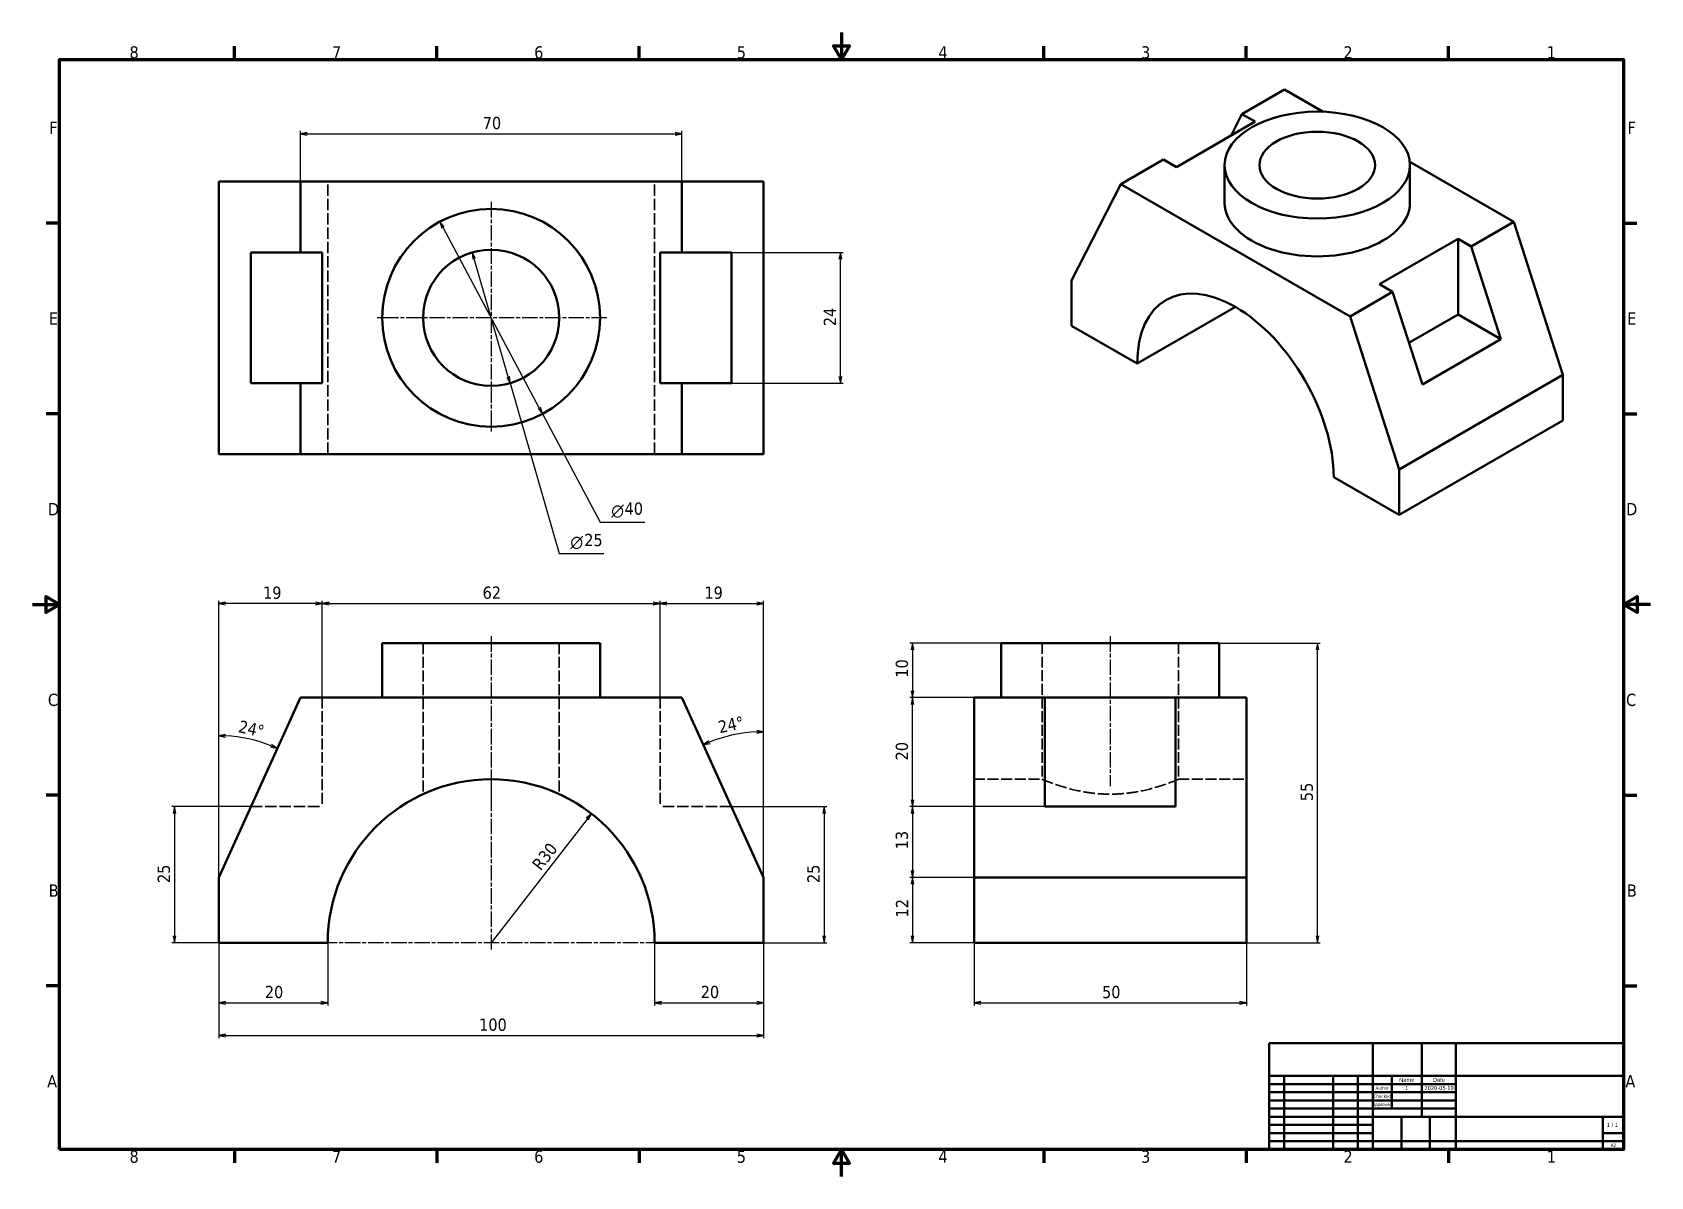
# Model space of a CAD drawing. Header units: millimetres. Extents: x 0 to 297, y 0 to 210.
import ezdxf
from ezdxf.enums import TextEntityAlignment as Align

# ---------------------------------------------------------------- set-up
doc = ezdxf.new("R2010")
doc.units = ezdxf.units.MM
doc.header["$LTSCALE"] = 0.5
doc.linetypes.add('CHAIN', pattern=[0.3543, 0.2362, -0.0295, 0.0591, -0.0295])
doc.linetypes.add('DASHED', pattern=[0.2068, 0.1655, -0.0413])
for name, color, linetype, lineweight in [('Border (ISO)', 7, 'Continuous', 70), ('Center Mark (ISO)', 7, 'Continuous', 25), ('Centerline (ISO)', 7, 'Continuous', 25), ('Dimension (ISO)', 7, 'Continuous', 25), ('Hidden (ISO)', 7, 'DASHED', 35), ('Title (ISO)', 7, 'Continuous', 50), ('Visible (ISO)', 7, 'Continuous', 50)]:
    doc.layers.add(name, color=color, linetype=linetype, lineweight=lineweight)
doc.styles.add('Note Text (JIS)', font='tahoma.ttf')
doc.styles.add('Text Style12', font='AIGDT___.TTF')
doc.styles.add('Text Style38', font='tahoma.ttf')
doc.styles.add('Text Style39', font='tahoma.ttf')
doc.styles.add('Text Style41', font='tahoma.ttf')

# ---------------------------------------------------------------- blocks, each defined once
blk = doc.blocks.new('Borders Default Border')
at = {"layer": 'Border (ISO)'}
for p, q in [((74.25, 410), (74.25, 414.9)), ((148.5, 410), (148.5, 414.9)), ((222.75, 410), (222.75, 414.9)), ((371.25, 410), (371.25, 414.9)), ((445.5, 410), (445.5, 414.9)), ((519.75, 410), (519.75, 414.9)), ((10, 350), (5.1, 350)), ((584, 350), (588.9, 350)), ((10, 280), (5.1, 280)), ((584, 280), (588.9, 280)), ((10, 140), (5.1, 140)), ((584, 140), (588.9, 140)), ((10, 70), (5.1, 70)), ((584, 70), (588.9, 70)), ((74.25, 10), (74.25, 5.1)), ((148.5, 10), (148.5, 5.1)), ((222.75, 10), (222.75, 5.1)), ((371.25, 10), (371.25, 5.1)), ((445.5, 10), (445.5, 5.1)), ((519.75, 10), (519.75, 5.1))]:
    blk.add_line(p, q, dxfattribs=at)
at = {"layer": 'Border (ISO)', "flags": 128}
for points in [[(297, 420), (297, 410), (294.11, 415), (299.89, 415), (297, 410)], [(10, 10), (10, 410), (584, 410), (584, 10), (10, 10)], [(0, 210), (10, 210), (5, 212.89), (5, 207.11), (10, 210)], [(594, 210), (584, 210), (589, 212.89), (589, 207.11), (584, 210)], [(297, 0), (297, 10), (294.11, 5), (299.89, 5), (297, 10)]]:
    blk.add_lwpolyline(points, dxfattribs=at)
at = {"layer": 'Border (ISO)', "char_height": 4.5, "attachment_point": 7, "style": 'Note Text (JIS)'}
for s, insert in [('8', (35.66, 410.3)), ('7', (109.98, 410.4)), ('6', (184.19, 410.31)), ('5', (258.56, 410.31)), ('4', (332.56, 410.4)), ('3', (406.97, 410.31)), ('2', (481.26, 410.4)), ('1', (555.86, 410.4)), ('F', (6.19, 382.75)), ('F', (585.49, 382.75)), ('E', (6.06, 312.75)), ('E', (585.36, 312.75)), ('D', (5.7, 242.75)), ('D', (585, 242.75)), ('C', (5.69, 172.67)), ('C', (584.99, 172.67)), ('B', (5.98, 102.75)), ('B', (585.28, 102.75)), ('A', (5.44, 32.75)), ('A', (584.74, 32.75)), ('8', (35.66, 5)), ('7', (109.98, 5.1)), ('6', (184.19, 5.01)), ('5', (258.56, 5.01)), ('4', (332.56, 5.1)), ('3', (406.97, 5.01)), ('2', (481.26, 5.1)), ('1', (555.86, 5.1))]:
    blk.add_mtext(s, dxfattribs=dict(at, insert=insert))
blk = doc.blocks.new('Title Blocks JIS')
at = {"layer": 'Title (ISO)'}
for p, q in [((230, 139), (100, 139)), ((100, 139), (100, 100)), ((138, 100), (138, 139)), ((156, 127), (156, 139)), ((168.5, 100), (168.5, 139)), ((230, 100), (230, 139)), ((100, 127), (230, 127)), ((105.5, 100), (105.5, 127)), ((123.5, 100), (123.5, 127)), ((132.5, 100), (132.5, 127)), ((145, 115), (145, 127)), ((156, 112), (156, 127)), ((100, 124), (168.5, 124)), ((100, 121), (168.5, 121)), ((168.5, 118), (100, 118)), ((100, 115), (168.5, 115)), ((138, 112), (100, 112)), ((138, 109), (100, 109)), ((168.5, 112), (138, 112)), ((148.5, 100), (148.5, 112)), ((159, 100), (159, 112)), ((168.5, 112), (230, 112)), ((222.5, 100), (222.5, 112)), ((138, 106), (100, 106)), ((230, 103), (100, 103)), ((222.5, 106), (230, 106)), ((100, 100), (230, 100))]:
    blk.add_line(p, q, dxfattribs=at)
for s, height, style, p in [('Checked', 1.2, 'Text Style41', (141.5, 119.5)), ('Author', 1.2, 'Text Style41', (141.5, 122.5)), ('Approved', 1.2, 'Text Style41', (141.5, 116.5)), ('1 / 1 ', 1.5, 'Text Style39', (226.25, 109))]:
    blk.add_text(s, height=height, dxfattribs=dict(at, style=style)).set_placement(p, align=Align.MIDDLE_CENTER)
at = {"layer": 'Title (ISO)', "char_height": 1.4986, "attachment_point": 5, "style": 'Note Text (JIS)'}
for s, insert, width in [('\\fArial|b0|i0;\\H1.4986;Name', (150.5, 125.5), 10.8457), ('\\fArial|b0|i0;\\H1.4986;Date', (162.25, 125.5), 12.2497)]:
    blk.add_mtext(s, dxfattribs=dict(at, insert=insert, width=width))
at = {"layer": 'Title (ISO)'}
for tag, height, style, p in [('COMPANY', 3.1, 'Text Style38', (199.25, 133)), ('CHECKED_BY', 1.5, 'Text Style39', (150.5, 119.5)), ('CHECKED_DATE', 1.5, 'Text Style39', (162.25, 119.5)), ('ENG_APPROVED_BY', 1.5, 'Text Style39', (150.5, 116.5)), ('ENG_APPROVAL_DATE', 1.5, 'Text Style39', (162.25, 116.5)), ('PART_NUMBER', 3.1, 'Text Style38', (195.5, 107.5))]:
    blk.add_attdef(tag, text='', height=height, dxfattribs=dict(at, style=style)).set_placement(p, align=Align.MIDDLE_CENTER)
at = {"layer": 'Title (ISO)', "style": 'Text Style38'}
blk.add_attdef('TITLE', text='', height=3.1, dxfattribs=at).set_placement((169.5, 126), align=Align.TOP_LEFT)
at = {"layer": 'Title (ISO)'}
for tag, p, height, style in [('AUTHOR_001', (149.91, 121.75), 1.5, 'Text Style39'), ('CREATION_DATE_001', (156.98, 121.75), 1.5, 'Text Style39'), ('Sheet_Size_001', (225.34, 100.89), 1.2, 'Text Style41')]:
    blk.add_attdef(tag, p, '', height=height, dxfattribs=dict(at, style=style))

msp = doc.modelspace()

# ---------------------------------------------------------------- linework, layer by layer
at = {"layer": 'Center Mark (ISO)', "linetype": 'CHAIN', "ltscale": 23.990969}
for p, q in [((84.2, 178.87), (84.2, 136.37)), ((105.45, 157.62), (62.95, 157.62)), ((84.2, 74.17), (84.2, 41.67)), ((115.45, 42.92), (52.95, 42.92))]:
    msp.add_line(p, q, dxfattribs=at)
at = {"layer": 'Centerline (ISO)', "linetype": 'CHAIN', "ltscale": 23.990969}
for p, q in [((84.2, 99.17), (84.2, 68.94)), ((197.82, 99.17), (197.82, 71.67))]:
    msp.add_line(p, q, dxfattribs=at)
at = {"layer": 'Dimension (ISO)'}
for p, q in [((49.2, 182.62), (49.2, 191.9)), ((50.45, 191.65), (49.2, 191.4)), ((50.45, 191.4), (49.2, 191.4)), ((49.2, 191.4), (50.45, 191.15)), ((50.45, 191.4), (117.95, 191.4)), ((119.2, 191.4), (117.95, 191.65)), ((117.95, 191.4), (119.2, 191.4)), ((117.95, 191.15), (119.2, 191.4)), ((119.2, 182.62), (119.2, 191.9)), ((75.37, 174.16), (74.79, 175.26)), ((75.59, 174.28), (74.79, 175.26)), ((74.79, 175.26), (75.15, 174.04)), ((93.02, 141.07), (75.37, 174.16)), ((81.07, 168.43), (80.73, 169.63)), ((81.31, 168.49), (80.73, 169.63)), ((80.73, 169.63), (80.83, 168.36)), ((128.29, 169.62), (148.79, 169.62)), ((148.29, 169.62), (148.04, 168.37)), ((148.29, 168.37), (148.29, 169.62)), ((148.54, 168.37), (148.29, 169.62)), ((87.32, 146.81), (81.07, 168.43)), ((148.29, 146.87), (148.29, 168.37)), ((87.08, 146.74), (87.67, 145.61)), ((87.32, 146.81), (87.67, 145.61)), ((87.67, 145.61), (87.56, 146.88)), ((87.67, 145.61), (96.71, 114.33)), ((128.29, 145.62), (148.79, 145.62)), ((148.04, 146.87), (148.29, 145.62)), ((148.29, 146.87), (148.29, 145.62)), ((148.29, 145.62), (148.54, 146.87)), ((92.8, 140.96), (93.61, 139.97)), ((93.02, 141.07), (93.61, 139.97)), ((93.61, 139.97), (93.24, 141.19)), ((93.61, 139.97), (104.21, 120.09)), ((104.21, 120.09), (112.41, 120.09)), ((106.11, 120.09), (112.01, 120.09)), ((96.71, 114.33), (104.91, 114.33)), ((98.61, 114.33), (104.51, 114.33)), ((34.2, 54.92), (34.2, 105.7)), ((35.45, 105.45), (34.2, 105.2)), ((35.45, 105.2), (34.2, 105.2)), ((34.2, 105.2), (35.45, 104.95)), ((51.95, 105.2), (35.45, 105.2)), ((53.2, 105.2), (51.95, 105.45)), ((51.95, 105.2), (53.2, 105.2)), ((51.95, 104.95), (53.2, 105.2)), ((53.2, 87.92), (53.2, 105.7)), ((53.2, 87.92), (53.2, 105.7)), ((54.45, 105.45), (53.2, 105.2)), ((54.45, 105.2), (53.2, 105.2)), ((53.2, 105.2), (54.45, 104.95)), ((54.45, 105.2), (113.95, 105.2)), ((115.2, 105.2), (113.95, 105.45)), ((113.95, 105.2), (115.2, 105.2)), ((113.95, 104.95), (115.2, 105.2)), ((115.2, 87.92), (115.2, 105.7)), ((115.2, 87.92), (115.2, 105.7)), ((116.45, 105.45), (115.2, 105.2)), ((116.45, 105.2), (115.2, 105.2)), ((115.2, 105.2), (116.45, 104.95)), ((116.45, 105.2), (132.95, 105.2)), ((134.2, 105.2), (132.95, 105.45)), ((132.95, 105.2), (134.2, 105.2)), ((132.95, 104.95), (134.2, 105.2)), ((134.2, 54.92), (134.2, 105.7)), ((177.82, 97.92), (161.04, 97.92)), ((161.54, 97.92), (161.29, 96.67)), ((161.54, 96.67), (161.54, 97.92)), ((161.79, 96.67), (161.54, 97.92)), ((161.54, 96.67), (161.54, 89.17)), ((217.82, 97.92), (236.35, 97.92)), ((235.85, 97.92), (235.6, 96.67)), ((235.85, 96.67), (235.85, 97.92)), ((236.1, 96.67), (235.85, 97.92)), ((235.85, 44.17), (235.85, 96.67)), ((161.29, 89.17), (161.54, 87.92)), ((161.54, 89.17), (161.54, 87.92)), ((161.54, 87.92), (161.79, 89.17)), ((172.82, 87.92), (161.04, 87.92)), ((177.82, 87.92), (161.04, 87.92)), ((161.54, 87.92), (161.29, 86.67)), ((161.54, 86.67), (161.54, 87.92)), ((161.79, 86.67), (161.54, 87.92)), ((161.54, 69.17), (161.54, 86.67)), ((34.2, 54.92), (34.2, 81.42)), ((35.45, 81.14), (34.2, 80.92)), ((35.45, 80.89), (34.2, 80.92)), ((34.2, 80.92), (35.44, 80.64)), ((134.2, 81.66), (132.94, 81.88)), ((132.95, 81.63), (134.2, 81.66)), ((132.95, 81.38), (134.2, 81.66)), ((134.2, 54.92), (134.2, 82.16)), ((43.71, 78.85), (44.96, 78.59)), ((43.81, 79.08), (44.96, 78.59)), ((44.96, 78.59), (43.9, 79.31)), ((124.18, 79.98), (123.13, 79.26)), ((124.28, 79.75), (123.13, 79.26)), ((123.13, 79.26), (124.38, 79.52)), ((161.29, 69.17), (161.54, 67.92)), ((161.54, 69.17), (161.54, 67.92)), ((161.54, 67.92), (161.79, 69.17)), ((40.11, 67.92), (25.59, 67.92)), ((26.09, 67.92), (25.84, 66.67)), ((26.09, 66.67), (26.09, 67.92)), ((26.34, 66.67), (26.09, 67.92)), ((26.09, 66.67), (26.09, 44.17)), ((101.84, 65.62), (84.2, 42.92)), ((102.61, 66.61), (101.64, 65.77)), ((101.84, 65.62), (102.61, 66.61)), ((102.04, 65.47), (102.61, 66.61)), ((128.29, 67.92), (145.82, 67.92)), ((145.32, 67.92), (145.07, 66.67)), ((145.32, 66.67), (145.32, 67.92)), ((145.57, 66.67), (145.32, 67.92)), ((145.32, 66.67), (145.32, 44.17)), ((185.82, 67.92), (161.04, 67.92)), ((185.82, 67.92), (161.04, 67.92)), ((161.54, 67.92), (161.29, 66.67)), ((161.54, 66.67), (161.54, 67.92)), ((161.79, 66.67), (161.54, 67.92)), ((161.54, 66.67), (161.54, 56.17)), ((172.82, 54.92), (161.04, 54.92)), ((172.82, 54.92), (161.04, 54.92)), ((161.29, 56.17), (161.54, 54.92)), ((161.54, 54.92), (161.29, 53.67)), ((161.54, 56.17), (161.54, 54.92)), ((161.54, 54.92), (161.79, 56.17)), ((161.54, 53.67), (161.54, 54.92)), ((161.79, 53.67), (161.54, 54.92)), ((161.54, 53.67), (161.54, 44.17)), ((34.2, 42.92), (25.59, 42.92)), ((25.84, 44.17), (26.09, 42.92)), ((26.09, 44.17), (26.09, 42.92)), ((26.09, 42.92), (26.34, 44.17)), ((34.2, 42.92), (34.2, 31.42)), ((34.2, 42.92), (34.2, 25.42)), ((54.2, 42.87), (54.2, 31.42)), ((114.2, 42.87), (114.2, 31.42)), ((134.2, 42.92), (134.2, 31.42)), ((134.2, 42.92), (134.2, 25.42)), ((134.2, 42.92), (145.82, 42.92)), ((145.07, 44.17), (145.32, 42.92)), ((145.32, 44.17), (145.32, 42.92)), ((145.32, 42.92), (145.57, 44.17)), ((172.82, 42.92), (161.04, 42.92)), ((161.29, 44.17), (161.54, 42.92)), ((161.54, 44.17), (161.54, 42.92)), ((161.54, 42.92), (161.79, 44.17)), ((172.82, 42.92), (172.82, 31.42)), ((222.82, 42.92), (222.82, 31.42)), ((222.82, 42.92), (236.35, 42.92)), ((235.6, 44.17), (235.85, 42.92)), ((235.85, 44.17), (235.85, 42.92)), ((235.85, 42.92), (236.1, 44.17)), ((35.45, 32.17), (34.2, 31.92)), ((35.45, 31.92), (34.2, 31.92)), ((34.2, 31.92), (35.45, 31.67)), ((35.45, 31.92), (52.95, 31.92)), ((54.2, 31.92), (52.95, 32.17)), ((52.95, 31.92), (54.2, 31.92)), ((52.95, 31.67), (54.2, 31.92)), ((115.45, 32.17), (114.2, 31.92)), ((115.45, 31.92), (114.2, 31.92)), ((114.2, 31.92), (115.45, 31.67)), ((115.45, 31.92), (132.95, 31.92)), ((134.2, 31.92), (132.95, 32.17)), ((132.95, 31.92), (134.2, 31.92)), ((132.95, 31.67), (134.2, 31.92)), ((174.07, 32.17), (172.82, 31.92)), ((174.07, 31.92), (172.82, 31.92)), ((172.82, 31.92), (174.07, 31.67)), ((174.07, 31.92), (221.57, 31.92)), ((222.82, 31.92), (221.57, 32.17)), ((221.57, 31.92), (222.82, 31.92)), ((221.57, 31.67), (222.82, 31.92)), ((35.45, 26.17), (34.2, 25.92)), ((35.45, 25.92), (34.2, 25.92)), ((34.2, 25.92), (35.45, 25.67)), ((35.45, 25.92), (132.95, 25.92)), ((134.2, 25.92), (132.95, 26.17)), ((132.95, 25.92), (134.2, 25.92)), ((132.95, 25.67), (134.2, 25.92))]:
    msp.add_line(p, q, dxfattribs=at)
for centre, radius, start, end in [((34.2, 54.92), 26, 68.3109, 87.2451), ((134.2, 54.92), 26.74, 92.6786, 111.7654)]:
    msp.add_arc(centre, radius, start, end, dxfattribs=at)
at = {"layer": 'Hidden (ISO)', "ltscale": 25.450474}
for p, q in [((54.2, 132.62), (54.2, 182.62)), ((114.2, 132.62), (114.2, 182.62))]:
    msp.add_line(p, q, dxfattribs=at)
at = {"layer": 'Hidden (ISO)', "ltscale": 24.378599}
for p, q in [((71.7, 97.92), (71.7, 70.19)), ((96.7, 97.92), (96.7, 70.19))]:
    msp.add_line(p, q, dxfattribs=at)
at = {"layer": 'Hidden (ISO)', "ltscale": 24.17795}
for p, q in [((185.32, 97.92), (185.32, 72.92)), ((210.32, 97.92), (210.32, 72.92)), ((53.2, 87.92), (53.2, 67.92)), ((115.2, 87.92), (115.2, 67.92)), ((172.82, 72.92), (185.32, 72.92)), ((210.32, 72.92), (222.82, 72.92))]:
    msp.add_line(p, q, dxfattribs=at)
at = {"layer": 'Hidden (ISO)', "ltscale": 25.320908}
for p, q in [((40.11, 67.92), (53.2, 67.92)), ((128.29, 67.92), (115.2, 67.92))]:
    msp.add_line(p, q, dxfattribs=at)
at = {"layer": 'Hidden (ISO)', "ltscale": 25.616144}
msp.add_open_spline([(185.32, 72.92), (185.32, 72.92), (185.4, 72.89), (185.72, 72.76), (185.96, 72.66), (186.92, 72.28), (187.88, 71.93), (190.08, 71.25), (191.47, 70.88), (193.78, 70.48), (194.58, 70.37), (196.2, 70.23), (197.02, 70.19), (198.61, 70.19), (199.43, 70.23), (201.06, 70.37), (201.86, 70.48), (204.17, 70.88), (205.56, 71.25), (207.76, 71.93), (208.72, 72.28), (209.68, 72.66), (209.92, 72.76), (210.24, 72.89), (210.32, 72.92), (210.32, 72.92)], degree=3, knots=[1.909008, 1.909008, 1.909008, 1.909008, 2.147489, 2.147489, 2.385971, 2.385971, 2.862934, 2.862934, 3.340475, 3.340475, 3.579245, 3.579245, 3.818015, 3.818015, 4.056785, 4.056785, 4.295556, 4.295556, 4.773096, 4.773096, 5.250059, 5.250059, 5.488541, 5.488541, 5.727023, 5.727023, 5.727023, 5.727023], dxfattribs=at)
at = {"layer": 'Visible (ISO)'}
for p, q in [((222, 195.01), (229.81, 199.52)), ((236.89, 195.43), (229.81, 199.52)), ((224.4, 193.62), (209.98, 185.29)), ((222, 195.01), (219.99, 191.07)), ((222, 195.01), (224.4, 193.62)), ((199.76, 182.17), (207.57, 186.68)), ((209.98, 185.29), (207.57, 186.68)), ((218.82, 185.64), (218.82, 178.7)), ((271.88, 175.23), (252.79, 186.25)), ((252.82, 185.64), (252.82, 178.7)), ((49.2, 182.62), (34.2, 182.62)), ((34.2, 132.62), (34.2, 182.62)), ((49.2, 169.62), (49.2, 182.62)), ((119.2, 182.62), (49.2, 182.62)), ((119.2, 169.62), (119.2, 182.62)), ((134.2, 182.62), (119.2, 182.62)), ((134.2, 132.62), (134.2, 182.62)), ((199.76, 182.17), (190.74, 164.47)), ((241.83, 157.88), (199.76, 182.17)), ((264.07, 170.71), (271.88, 175.23)), ((280.9, 147.12), (271.88, 175.23)), ((49.2, 169.62), (40.11, 169.62)), ((40.11, 145.62), (40.11, 169.62)), ((49.2, 169.62), (53.2, 169.62)), ((53.2, 169.62), (53.2, 145.62)), ((119.2, 169.62), (115.2, 169.62)), ((115.2, 169.62), (115.2, 145.62)), ((119.2, 169.62), (128.29, 169.62)), ((128.29, 145.62), (128.29, 169.62)), ((261.67, 172.1), (247.24, 163.77)), ((264.07, 170.71), (261.67, 172.1)), ((261.67, 172.1), (261.67, 158.22)), ((264.07, 170.71), (269.53, 153.68)), ((190.74, 164.47), (190.74, 156.14)), ((247.24, 163.77), (249.65, 162.39)), ((241.83, 157.88), (249.65, 162.39)), ((255.11, 145.35), (249.65, 162.39)), ((202.76, 149.2), (220.8, 159.61)), ((250.85, 129.77), (241.83, 157.88)), ((252.65, 153.02), (261.67, 158.22)), ((261.67, 158.22), (269.53, 153.68)), ((190.74, 156.14), (202.76, 149.2)), ((255.11, 145.35), (269.53, 153.68)), ((40.11, 145.62), (49.2, 145.62)), ((49.2, 132.62), (49.2, 145.62)), ((53.2, 145.62), (49.2, 145.62)), ((115.2, 145.62), (119.2, 145.62)), ((119.2, 132.62), (119.2, 145.62)), ((128.29, 145.62), (119.2, 145.62)), ((250.85, 129.77), (280.9, 147.12)), ((280.9, 138.79), (280.9, 147.12)), ((250.85, 121.44), (280.9, 138.79)), ((49.2, 132.62), (34.2, 132.62)), ((119.2, 132.62), (49.2, 132.62)), ((134.2, 132.62), (119.2, 132.62)), ((238.83, 128.38), (250.85, 121.44)), ((250.85, 121.44), (250.85, 129.77)), ((104.2, 97.92), (64.2, 97.92)), ((64.2, 97.92), (64.2, 87.92)), ((104.2, 97.92), (104.2, 87.92)), ((217.82, 97.92), (177.82, 97.92)), ((177.82, 97.92), (177.82, 87.92)), ((217.82, 97.92), (217.82, 87.92)), ((49.2, 87.92), (34.2, 54.92)), ((119.2, 87.92), (49.2, 87.92)), ((134.2, 54.92), (119.2, 87.92)), ((172.82, 87.92), (185.82, 87.92)), ((172.82, 54.92), (172.82, 87.92)), ((209.82, 87.92), (185.82, 87.92)), ((185.82, 67.92), (185.82, 87.92)), ((209.82, 87.92), (222.82, 87.92)), ((209.82, 87.92), (209.82, 67.92)), ((222.82, 54.92), (222.82, 87.92)), ((185.82, 67.92), (209.82, 67.92)), ((34.2, 54.92), (34.2, 42.92)), ((134.2, 42.92), (134.2, 54.92)), ((172.82, 54.92), (222.82, 54.92)), ((172.82, 42.92), (172.82, 54.92)), ((222.82, 42.92), (222.82, 54.92)), ((34.2, 42.92), (54.2, 42.92)), ((114.2, 42.92), (134.2, 42.92)), ((172.82, 42.92), (222.82, 42.92))]:
    msp.add_line(p, q, dxfattribs=at)
for radius in [20, 12.5]:
    msp.add_circle((84.2, 157.62), radius, dxfattribs=at)
msp.add_arc((84.2, 42.92), 30, 0, 180, dxfattribs=at)
for major_axis in [(-17, 0), (10.62, 0)]:
    msp.add_ellipse((235.82, 185.64), major_axis=major_axis, ratio=0.57735, dxfattribs=at)
for centre, major_axis, start_param, end_param in [((235.82, 178.7), (-17, 0), 0, 3.141593), ((220.8, 138.79), (-12.75, 22.08), 3.926991, 7.068583)]:
    msp.add_ellipse(centre, major_axis=major_axis, ratio=0.57735, start_param=start_param, end_param=end_param, dxfattribs=at)

# ---------------------------------------------------------------- block references
at = {"xscale": 0.5, "yscale": 0.5, "zscale": 0.5}
msp.add_blockref('Borders Default Border', (0, 0), dxfattribs=at)
msp.add_blockref('Title Blocks JIS', (177, -45), dxfattribs=at).add_auto_attribs({'CREATION_DATE_001': '2020-05-19', 'AUTHOR_001': '1', 'Sheet_Size_001': 'A2'})

# ---------------------------------------------------------------- texts
at = {"layer": 'Dimension (ISO)', "char_height": 2.25, "attachment_point": 7}
for s, insert, style in [('70', (82.66, 192.2), 'Note Text (JIS)'), ('\\fAIGDT|b0|i0|p0;n', (106.24, 120.91), 'Text Style12'), ('40', (108.69, 121.43), 'Note Text (JIS)'), ('\\fAIGDT|b0|i0|p0;n', (98.74, 115.16), 'Text Style12'), ('25', (101.29, 115.67), 'Note Text (JIS)'), ('19', (42.35, 106), 'Note Text (JIS)'), ('62', (82.63, 106), 'Note Text (JIS)'), ('19', (123.35, 106), 'Note Text (JIS)'), ('20', (42.67, 32.72), 'Note Text (JIS)'), ('20', (122.67, 32.72), 'Note Text (JIS)'), ('50', (196.32, 32.72), 'Note Text (JIS)'), ('100', (82, 26.72), 'Note Text (JIS)')]:
    msp.add_mtext(s, dxfattribs=dict(at, insert=insert, style=style))
at = {"layer": 'Dimension (ISO)', "char_height": 2.25, "attachment_point": 7, "style": 'Note Text (JIS)'}
for s, insert, rotation in [('24', (147.49, 156.09), 90), ('10', (160.74, 91.57), 90), ('24°', (37.67, 81.59), 347.778), ('24°', (126.16, 81.36), 12.222), ('20', (160.74, 76.39), 90), ('55', (235.05, 68.92), 90), ('13', (160.74, 60.07), 90), ('30', (94.47, 57.44), 52.1502), ('25', (25.29, 53.89), 90), ('R', (93.3, 56.02), 52.1502), ('25', (144.52, 53.89), 90), ('12', (160.74, 47.57), 90)]:
    msp.add_mtext(s, dxfattribs=dict(at, insert=insert, rotation=rotation))

doc.saveas('drawing.dxf')
